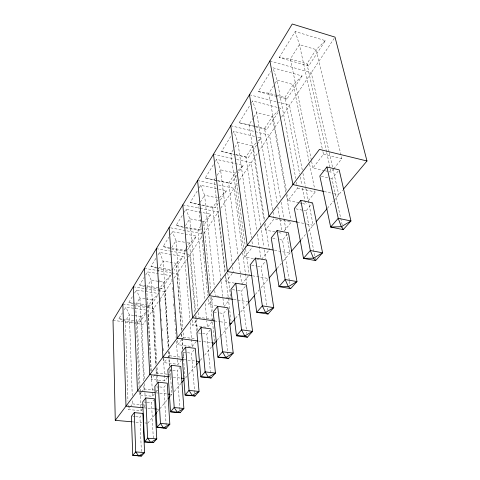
<?xml version="1.0" encoding="UTF-8"?>
<svg xmlns="http://www.w3.org/2000/svg" width="480" height="480" viewBox="0 0 480 480"><rect width="100%" height="100%" fill="white"/><g stroke="black" fill="none" stroke-linecap="round" stroke-linejoin="round"><path stroke-width="0.36" stroke-dasharray="2.4 1.8" d="M122.13 319.872L118.878 318.624L122.4 312.888M124.356 309.702L125.922 307.152L145.566 309.972M132.966 303.774L128.91 302.286L132.654 296.184M134.532 293.136L136.404 290.082L145.794 291.516M144.522 286.614L139.584 284.904L144.15 277.47M145.674 274.992L147.576 271.89L158.358 273.642M156.324 268.116L150.972 266.364L156.018 258.15M157.956 254.988L159.51 252.462L183.138 256.554L174.15 270.198M170.136 248.688L163.14 246.546L168.852 237.24M170.376 234.762L172.284 231.66L185.538 234.108M183.57 227.418L176.172 225.318L183.726 213.024M184.104 212.412L185.988 209.334L210.996 214.266L203.454 225.714M218.268 203.226L215.388 207.594L212.766 207.57L198.642 204.738L190.176 202.524L197.214 191.052M199.17 187.866L200.736 185.322L217.902 188.94M217.062 180.72L205.248 177.978L213.606 164.364M215.508 161.268L216.648 159.408L243.18 165.402L238.23 172.914M235.266 154.638L221.52 151.476L231.162 135.774M232.704 133.26L233.862 131.376L254.748 136.434M255.138 126.72L239.148 122.766L251.022 103.434M251.406 102.81L252.552 100.938L280.794 108.294L279.738 109.332M276.834 96.504L258.3 91.572L270.606 71.538M279.192 57.552L295.182 31.518L325.344 40.668L308.646 66.006L279.192 57.552L290.382 58.986L306.906 63.75L308.646 66.006M150.882 371.136L146.634 287.346L151.152 280.182L147.576 271.89M171.63 247.638L176.004 240.696L172.284 231.66M185.43 225.726L189.786 218.802L185.988 209.334M199.83 202.842L198.642 204.738L207.72 295.482M200.232 202.206L204.606 195.258L200.736 185.322M215.286 178.284L214.152 180.09L224.934 272.82M217.182 175.278L220.596 169.86L216.648 159.408M233.238 149.772L230.91 153.468L243.648 248.154M234.786 147.312L237.888 142.386L233.862 131.376M253.458 117.642L249.078 124.614L263.97 220.482M253.86 117.012L256.65 112.578L252.552 100.938M273.546 85.74L268.824 93.234L286.356 190.95M275.118 83.238L277.086 80.118L272.916 67.782L302.088 75.966L286.812 99.162L277.548 96.696M151.26 370.866L147.984 306.552L152.34 299.892L158.802 293.502L146.52 291.63M172.074 269.742L176.274 263.328L183.138 256.554M185.814 248.754L184.182 251.25L189.93 319.74M186.222 248.13L189.492 243.132L196.584 236.148L186.27 234.24M200.814 225.834L197.964 230.19L204.756 299.94M202.848 222.726L210.996 214.266M217.674 200.076L212.766 207.57L220.992 280.824M122.778 320.118L125.382 321.114L137.376 322.758L140.31 321.57L145.788 313.254M147.984 306.552L150.894 305.502L158.406 294.102M159.846 289.128L162.15 288.414L170.574 275.628L159.072 273.762M171.54 249.024L184.182 251.25L186.96 250.752L196.584 236.148M185.682 227.88L197.964 230.19L200.676 229.932L201.468 228.726M220.32 200.106L226.482 190.746L218.616 189.09M217.788 180.876L231.216 183.564L236.58 175.422M235.992 154.806L248.292 157.644L256.782 144.756M257.184 144.138L261.228 138.006L257.628 137.13M255.864 126.9L266.76 129.6L278.388 111.948M146.01 320.148L143.16 324.42L134.34 323.22M147.642 317.706L158.586 301.314M160.2 298.908L172.068 281.136M174.138 278.034L186.54 259.458M188.196 256.98L202.314 235.842M203.97 233.364L219.096 210.714M220.758 208.218L237.396 183.312M239.472 180.198L258.066 152.352M258.48 151.74L279.522 120.222M281.604 117.108L334.2 38.352M142.392 409.056L141.06 410.724L128.244 409.524L129.96 407.274M130.392 406.716L132.54 403.902L132.378 399.408M154.278 394.128L152.556 396.288L139.386 394.956L141.474 392.22M141.888 391.674L143.976 388.944L143.778 384.474M167.622 377.376L164.85 380.856L151.302 379.368L153.54 376.44M153.984 375.858L156.222 372.93L155.976 368.442M181.656 359.754L178.026 364.314L164.076 362.658L167.16 358.626M167.604 358.05L169.368 355.74L169.074 351.27M196.242 341.442L192.18 346.542L177.81 344.694L181.752 339.54M182.19 338.97L183.504 337.248L183.102 332.052M205.944 327.192L192.618 325.338L197.448 319.02M216.618 305.622L208.614 304.41L213.942 297.444M234.57 283.128L225.966 281.718L232.302 273.438M253.35 258.546L244.842 257.028L252.3 247.278M274.998 231.924L265.458 230.064L274.11 218.76L291.21 222.198L283.218 232.236M298.986 202.818L288.066 200.502L297.582 188.064L297.3 186.594M324.558 170.634L312.972 167.934L323.484 154.188L322.842 151.266M144.168 406.824L145.05 405.714M156.006 391.962L157.296 390.336L157.008 385.104M168.084 376.8L169.926 374.478L169.59 369.27M182.112 359.178L183.474 357.468L183.072 352.242M211.944 321.72L207.426 327.396L206.778 320.718M223.896 306.72L229.38 299.832M241.746 284.31L248.256 276.132M261.6 259.374L268.812 250.32M302.622 203.592L305.538 204.21L306.468 203.046M308.322 200.712L315.294 191.964L314.994 190.5M328.902 171.642L331.074 172.152L333.318 169.332M333.768 168.768L341.844 158.622L341.16 155.718M141.36 451.512L139.95 417.084L142.056 414.474M153.288 438.144L151.518 402.732L153.768 399.942M166.158 425.208L163.89 387.378L165.996 384.762M179.91 409.716L177.156 370.908L179.874 367.536M194.73 393.078L191.424 353.202L194.46 349.44M210.528 372.804L206.802 334.122L210.078 330.054M228.024 354.792L223.428 313.488L227.532 308.388M246.336 329.178L241.458 291.108L245.52 286.068M266.73 305.166L261.084 266.748L265.596 261.15M289.332 280.524L282.528 240.138L287.538 233.916M315.51 259.866L306.042 210.948L312.096 203.442M343.098 228.882L331.956 178.788L338.262 170.97M147.744 423.198L154.71 414.864M157.032 412.086L158.892 409.866M159.834 408.738L167.472 399.606M170.334 396.18L171.762 394.47L170.106 369.144M174.138 391.632L181.254 383.118M195.516 366.06L185.052 378.576L183.06 352.542M200.28 360.366L202.68 357.498M204.594 355.2L211.794 346.59M217.044 340.314L220.356 336.348M220.83 335.784L229.356 325.59M235.5 318.24L238.806 314.286M240.696 312.024L247.776 303.552M255.372 294.468L259.176 289.92M261.078 287.646L268.212 279.114M277.188 268.38L281.436 263.292M283.326 261.036L290.886 251.994M301.326 239.502L306.072 233.826M307.974 231.558L315.558 222.48M327.39 208.332L333.546 200.97M334.02 200.406L342.582 190.164M170.574 275.628L163.92 282.204L159.27 289.308L146.634 287.346M145.656 312.354L141.474 316.494L137.376 322.758L140.028 386.124M237.42 171.054L235.326 173.112L228.708 183.222L238.296 257.55M237.942 170.544L243.18 165.402M219.408 197.706L226.482 190.746M256.134 142.992L253.08 145.992L245.916 156.924L256.77 230.298M258.168 141L261.228 138.006M302.088 75.966L293.28 84.564L284.814 97.5L299.676 174.036M279.21 109.848L272.328 116.574L264.558 128.448L277.2 203.058M325.344 40.668L316.164 49.602L306.906 63.75L326.532 151.776M132.246 421.836L135.198 422.094M135.936 422.16L141.84 422.682M144.792 422.94L147.006 423.132M132.822 416.442L134.958 416.634M135.672 416.7L139.95 417.084M143.784 407.826L154.164 408.816M157.134 409.098L159.354 409.308M132.54 403.902L141.9 404.808M142.62 404.88L145.494 405.156M144.186 402.012L146.388 402.228M147.12 402.3L151.518 402.732M155.7 392.808L166.656 393.942M170.304 394.32L171.762 394.47M143.976 388.944L157.296 390.336M159.714 386.934L163.89 387.378M168.864 376.764L172.542 377.172M173.28 377.256L180.636 378.078M156.222 372.93L167.04 374.154M167.766 374.238L169.926 374.478M169.278 369.996L172.14 370.332M172.86 370.41L177.156 370.908M169.368 355.74L183.474 357.468M183.726 359.622L195.606 361.062M183.3 352.188L191.424 353.202M183.504 337.248L195.864 338.886M198.498 341.016L202.908 341.598M203.646 341.694L210.996 342.66M113.022 320.316L133.602 323.118M198.318 332.97L201.852 333.45M202.56 333.546L206.802 334.122M118.878 318.624L135.138 320.856M135.876 320.958L140.31 321.57M133.632 315.396L129.36 314.796L125.922 307.152M134.346 315.498L141.474 316.494L144.348 379.824M214.458 320.922L219.57 321.654M220.296 321.756L228.33 322.902M122.85 304.068L133.152 305.562M133.89 305.67L144.924 307.272M147.87 307.698L153.756 308.55L156.828 363.78M213.042 319.35L198.762 317.292L198.288 312.072M128.91 302.286L146.496 304.86M147.234 304.968L150.894 305.502M146.532 306.342L135.672 304.764L133.644 304.02M213.942 312.084L216.858 312.516M219.78 312.948L223.428 313.488M145.026 298.8L139.908 298.038L136.404 290.082M145.758 298.908L152.34 299.892L155.904 364.926M133.302 286.782L144.372 288.492M145.11 288.606L157.65 290.538M158.388 290.652L165.03 291.672L168.69 347.538M216.75 295.932L219.696 296.388M226.326 297.426L227.802 297.654M228.54 297.768L230.748 298.116L227.766 272.952M233.658 299.442L247.716 301.632M139.584 284.904L162.15 288.414M258.3 91.572L268.824 93.234L276.474 95.274M232.314 289.638L237.24 290.43M237.942 290.538L241.458 291.108M144.45 268.35L171.24 272.748M171.966 272.862L177.036 273.696L181.41 330.972M150.972 266.364L172.698 269.958M252.468 275.796L267.948 278.418M251.634 265.092L256.722 265.986M257.448 266.112L261.084 266.748M156.366 248.652L169.47 250.944M170.196 251.07L189.852 254.508L194.976 312.468M163.14 246.546L171.078 247.95M171.804 248.076L186.96 250.752M256.896 259.182L259.734 259.686M184.524 242.238L176.004 240.696L182.874 329.082M187.362 242.748L189.492 243.132L195.594 311.628M239.148 122.766L254.706 126.006M274.47 250.272L289.938 253.128L286.236 231.75M170.592 227.826L202.092 233.7M176.172 225.318L184.824 226.944M185.544 227.082L200.676 229.932M272.652 238.254L276.882 239.058M279.702 239.598L282.528 240.138M200.742 220.914L189.786 218.802L198.018 309.09M201.474 221.058L203.664 221.478L210.852 291.246M278.664 232.632L282.33 233.346M182.826 204.906L199.458 208.212M200.184 208.356L218.262 211.956L225.36 272.838M190.176 202.524L215.388 207.594M297.246 222.09L305.94 223.848M306.666 223.992L313.194 225.312L305.682 187.248M217.47 197.91L204.606 195.258L214.326 286.77M295.818 208.812L303.12 210.342M303.852 210.492L306.042 210.948M221.52 151.476L233.058 153.96M197.58 180.516L215.826 184.404M218.742 185.028L234.072 188.286L242.274 249.9M299.712 202.974L301.896 203.436M205.248 177.978L216.786 180.456M217.512 180.612L231.216 183.564M297.582 188.064L315.294 191.964M324.204 191.52L332.934 193.452M333.66 193.614L338.754 194.742L329.04 151.626M321.264 176.334L329.82 178.296M330.534 178.464L331.956 178.788M213.498 154.194L233.748 158.814M236.646 159.474L251.112 162.774L260.628 225.45M235.914 154.62L248.292 157.644M325.278 170.802L328.176 171.474M323.484 154.188L341.844 158.622M230.742 125.688L269.532 135.186L280.626 199.314M255.408 126.18L264.558 128.448L266.76 129.6M249.474 94.722L289.512 105.264L302.364 170.412M277.17 95.46L284.814 97.5L286.812 99.162M269.892 60.96L311.262 72.702L328.878 150.894M159.51 252.462L163.152 261.108L168.828 347.544M295.182 31.518L299.424 44.634L322.68 150.534M340.986 154.992L316.164 49.602L299.424 44.634L290.382 58.986L311.454 160.62M326.694 152.508L331.074 172.152M311.604 161.352L312.972 167.934M309.006 161.28L293.28 84.564L277.086 80.118L295.77 178.512M309.6 164.202L314.844 189.768M302.94 173.34L305.538 186.516M300.246 176.982L301.818 185.076M302.394 188.022L305.538 204.21M296.466 182.184L297.162 185.856M286.884 193.89L288.066 200.502M285.834 192.126L272.328 116.574L256.65 112.578L272.898 211.386M286.356 195.06L290.682 219.264M281.136 202.266L286.11 231.012M277.824 206.754L282.078 231.87M289.458 281.256L289.956 284.196M273.018 212.124L273.99 218.022M264.558 219.582L253.08 145.992L237.888 142.386L251.478 237.828M265.134 223.26L269.268 249.75M264.546 224.166L265.458 230.064M260.736 226.188L263.874 246.834M264.318 249.786L265.662 258.636M257.316 234L261.042 259.2M267.168 308.124L267.492 310.338M252 241.524L252.738 246.702M245.574 248.394L235.326 173.112L220.596 169.86L232.2 264.09M245.67 249.132L249.186 274.962M244.05 251.112L244.842 257.028M242.67 252.87L246.822 284.046M238.392 258.294L241.65 283.566M246.708 332.106L246.894 333.57M232.566 267.06L233.208 272.25M225.45 273.582L228.216 297.336M228.306 298.08L231.078 321.84M225.276 275.784L225.966 281.718M221.07 281.562L223.812 305.976M214.722 290.49L215.274 295.698M211.464 297.186L212.838 310.542M209.988 297.102L214.524 341.664M208.092 299.202L208.614 304.41M205.116 303.654L206.706 319.98M195.924 315.354L197.316 330.99M195.306 316.182L196.686 331.788M192.168 320.112L192.618 325.338M190.176 322.716L192.18 346.542M181.416 330.57L176.274 263.328L163.152 261.108L158.334 268.77L171.312 270.912L171.582 274.644M181.704 334.308L182.844 349.254M181.638 333.948L181.926 337.662M181.98 338.406L182.832 349.566M177.486 340.242L177.81 344.694M171.9 279.132L172.224 283.614M172.494 287.352L172.812 291.834M173.082 295.566L173.406 300.054M173.676 303.786L173.994 308.274M174.264 312.006L174.588 316.488M174.804 319.482L175.176 324.708M175.446 328.446L175.824 333.678M176.04 336.666L176.148 338.16M176.358 341.148L177.648 359.082M177.702 359.832L178.026 364.314M168.936 351.264L169.86 365.418M168.18 347.694L163.92 282.204L151.152 280.182L155.772 364.704M168.426 351.414L169.392 366.294M158.376 269.514L158.514 271.752M159.018 279.948L159.15 282.18M159.606 289.632L159.744 291.87M160.2 299.322L160.338 301.554M160.794 309.006L160.932 311.244M161.388 318.696L161.568 321.672M161.982 328.38L162.162 331.362M162.618 338.814L162.756 341.046M163.212 348.498L163.392 351.48M163.806 358.188L164.076 362.658M163.488 358.524L164.85 380.856M157.032 367.512L157.41 374.232M157.446 374.976L157.824 381.696M156.066 367.914L156.846 382.116M151.488 375.354L152.364 392.55M152.406 393.3L152.556 396.288M151.11 375.63L151.302 379.368M144.516 383.55L144.888 391.746M144.924 392.49L145.122 396.96M143.61 380.748L139.908 298.038L135.672 304.764L139.074 387.498M140.154 389.106L140.25 391.344M140.28 392.088L141.06 410.724M139.26 391.974L139.386 394.956M132.246 395.664L129.36 314.796L125.382 321.114L127.974 401.286M128.094 405.03L128.244 409.524"/><path stroke-width="0.72" d="M131.508 421.77L115.278 420.348L319.44 149.4L366.978 160.986L343.536 189.018M134.28 412.632L131.394 416.31L132.744 455.37L141.54 456L144.588 452.586L142.896 413.43L134.28 412.632L135.726 451.932L138.72 455.976L144.588 452.586L135.726 451.932L132.744 455.37L141.54 456M145.806 397.938L142.722 401.868L144.456 441.858L153.51 442.572L156.768 438.912L154.662 398.826L145.806 397.938L147.648 438.18L150.684 442.434L156.768 438.912L147.648 438.18L144.456 441.858L153.51 442.572M158.142 382.2L154.842 386.412L157.014 427.374L166.338 428.172L169.836 424.248L167.262 383.19L158.142 382.2L160.446 423.414L163.518 427.908L166.338 428.172M171.39 365.304L167.844 369.834L170.52 411.792L180.12 412.704L183.888 408.474L180.78 366.414L171.39 365.304L174.21 407.538L177.318 412.29L180.12 412.704M185.646 347.13L181.824 352.002L185.07 395.004L194.976 396.03L199.044 391.464L195.324 348.366L185.646 347.13L189.06 390.402L192.198 395.448L194.976 396.03M201.036 327.51L196.902 332.778L200.808 376.848L211.026 378.012L215.436 373.068L211.014 328.89L201.036 327.51L205.128 371.868L208.296 377.238L211.026 378.012M217.692 306.27L213.21 311.976L217.872 357.162L228.432 358.482L233.22 353.112L227.988 307.824L217.692 306.27L222.57 351.75L225.756 357.474L228.432 358.482M235.776 283.206L230.91 289.41L236.448 335.736L247.362 337.23L252.582 331.374L246.42 284.952L235.776 283.206L241.566 329.826L244.764 335.958L247.362 337.23M255.492 258.066L250.176 264.84L256.734 312.33L268.038 314.034L273.744 307.62L266.496 260.034L255.492 258.066L262.344 305.862L265.542 312.45L268.038 314.034M277.062 230.556L271.236 237.984L278.988 286.656L290.694 288.6L296.976 281.556L288.45 232.788L277.062 230.556L285.156 279.54L288.342 286.65L290.694 288.6M300.762 200.334L294.354 208.506L303.51 258.366L315.648 260.592L322.578 252.816L312.564 202.86L300.762 200.334L310.326 250.506L313.476 258.204L315.648 260.592M326.922 166.974L319.836 176.01L330.66 227.046L343.26 229.608L350.952 220.968L339.162 169.848L326.922 166.974L338.232 218.316L341.316 226.698L343.26 229.608M155.178 414.312L156.57 412.644M167.946 399.036L169.854 396.75M181.728 382.548L184.104 379.71M196.464 364.926L199.32 361.512L196.35 361.152M212.274 346.014L216.57 340.884M229.83 325.02L235.026 318.804M248.25 302.988L254.424 295.602M269.16 277.98L276.714 268.944M291.36 251.424L300.852 240.072M316.032 221.916L326.916 208.896M143.046 407.754L125.988 406.128L122.85 304.068M154.908 408.888L156.39 409.026M154.968 392.736L137.448 390.924L133.302 286.782M168.114 394.092L169.572 394.242M168.864 376.764L149.73 374.622L144.45 268.35M181.374 378.162L184.314 378.492M182.982 359.532L162.936 357.096L156.366 248.652M197.76 340.92L177.168 338.208L169.128 227.556M211.734 342.762L214.674 343.146M214.458 320.922L192.558 317.79L182.826 204.906M229.788 323.112L231.246 323.322M232.914 299.328L209.244 295.644L197.58 180.516M251.73 275.67L227.394 271.548L213.498 154.194M273 249.996L247.224 245.238L230.742 125.688M297.246 222.09L268.968 216.378L249.474 94.722M323.478 191.358L292.926 184.59L269.892 60.96M366.978 160.986L335.016 37.122L292.248 24L113.022 320.316L115.278 420.348M160.446 423.414L157.014 427.374L163.518 427.908L169.836 424.248L160.446 423.414M174.21 407.538L170.52 411.792L177.318 412.29L183.888 408.474L174.21 407.538M189.06 390.402L185.07 395.004L192.198 395.448L199.044 391.464L189.06 390.402M205.128 371.868L200.808 376.848L208.296 377.238L215.436 373.068L205.128 371.868M222.57 351.75L217.872 357.162L225.756 357.474L233.22 353.112L222.57 351.75M241.566 329.826L236.448 335.736L244.764 335.958L252.582 331.374L241.566 329.826M262.344 305.862L256.734 312.33L265.542 312.45L273.744 307.62L262.344 305.862M285.156 279.54L278.988 286.656L288.342 286.65L296.976 281.556L285.156 279.54M310.326 250.506L303.51 258.366L313.476 258.204L322.578 252.816L310.326 250.506M338.232 218.316L330.66 227.046L341.316 226.698L350.952 220.968L338.232 218.316"/></g></svg>
